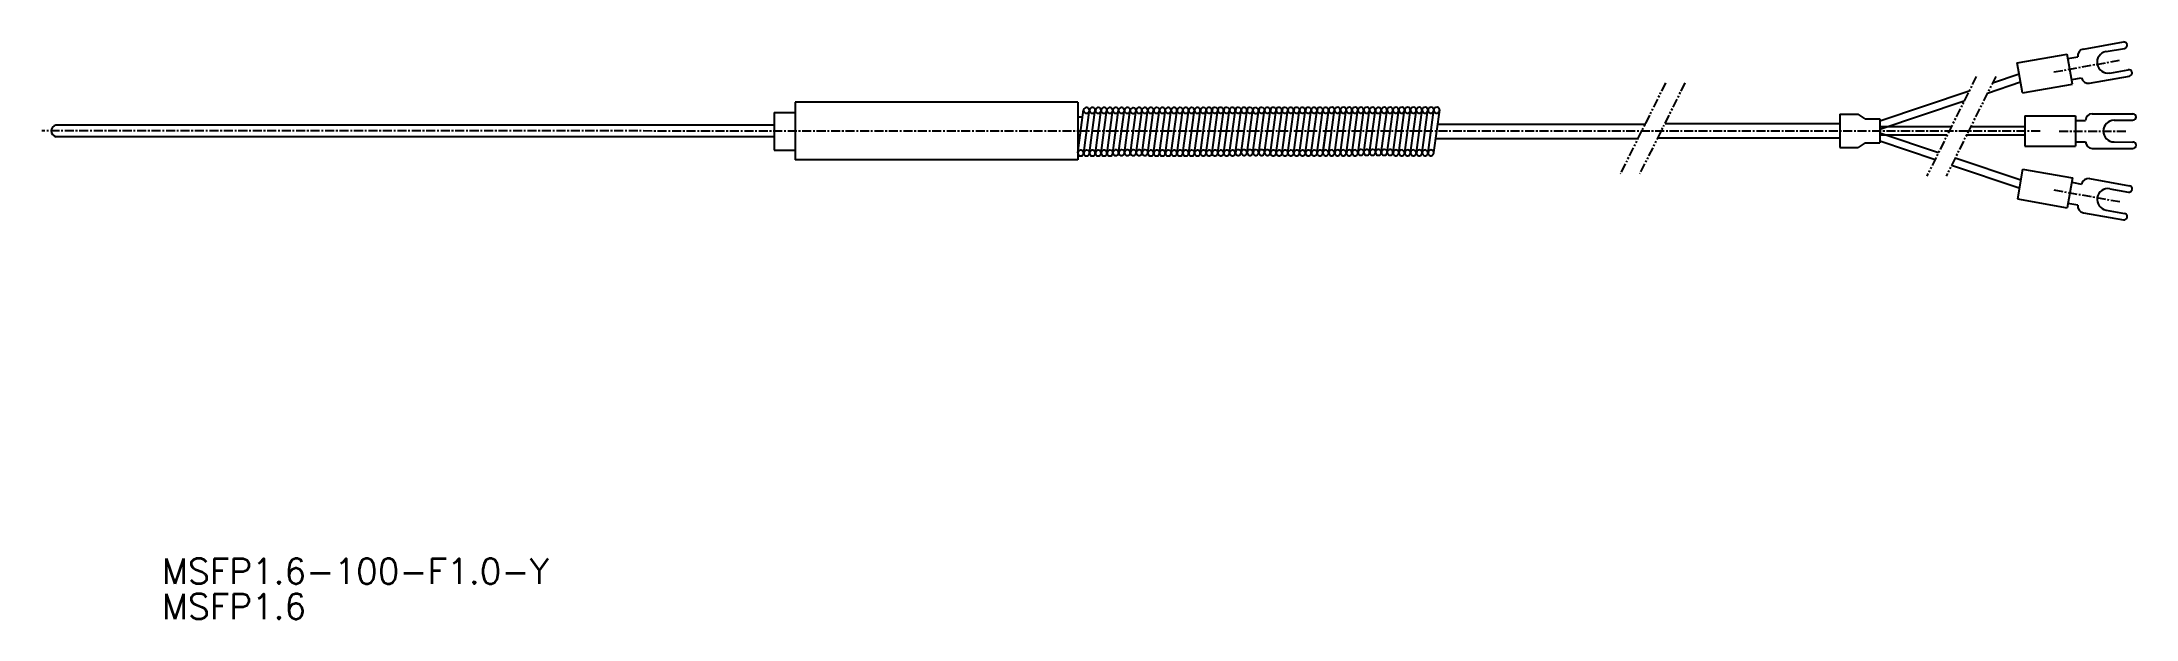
# Model space of a CAD drawing. Extents: x 29 to 319, y 560 to 640.
import ezdxf

# ---------------------------------------------------------------- set-up
doc = ezdxf.new("R2010")
doc.units = 0
doc.linetypes.add('CENTER', pattern=[2, 1.25, -0.25, 0.25, -0.25])
doc.linetypes.add('PHANTOM', pattern=[2.5, 1.25, -0.25, 0.25, -0.25, 0.25, -0.25])
doc.layers.get('0').update_dxf_attribs({"linetype": 'CONTINUOUS'})
doc.layers.add('CENTER', color=1, linetype='CENTER')
doc.styles.get("Standard").update_dxf_attribs({"font": 'txt.shx', "bigfont": 'bigfont.shx'})

msp = doc.modelspace()

# ---------------------------------------------------------------- linework, layer by layer
at = {"color": 7, "linetype": 'CONTINUOUS'}
for p, q in [((302.51, 637.23), (309.4, 638.45)), ((310.14, 634.32), (309.4, 638.45)), ((309.51, 637.83), (310.89, 638.08)), ((311.65, 639.15), (317.18, 640.13)), ((314.78, 638.8), (317.34, 639.25)), ((298.38, 633.07), (302.97, 634.61)), ((299.08, 634.47), (302.78, 635.72)), ((303.24, 633.1), (302.51, 637.23)), ((310.03, 634.94), (311.4, 635.18)), ((312.48, 634.43), (318.02, 635.41)), ((315.3, 635.84), (317.86, 636.29)), ((283.51, 629.21), (295.85, 633.38)), ((283.51, 628.07), (295.16, 631.99)), ((303.24, 633.1), (310.14, 634.32)), ((172.55, 624.83), (173.35, 630.73)), ((172.56, 629.78), (173.23, 629.78)), ((173.36, 624.83), (174.16, 630.73)), ((174.17, 624.83), (174.97, 630.73)), ((174.98, 624.83), (175.78, 630.73)), ((175.78, 624.83), (176.58, 630.73)), ((176.59, 624.83), (177.39, 630.73)), ((177.4, 624.83), (178.2, 630.73)), ((178.24, 625.1), (179.01, 630.73)), ((179.01, 624.83), (179.81, 630.73)), ((179.82, 624.83), (180.62, 630.73)), ((180.66, 625.1), (181.43, 630.73)), ((181.43, 624.83), (182.23, 630.73)), ((182.24, 624.83), (183.04, 630.73)), ((183.08, 625.1), (183.85, 630.73)), ((183.86, 624.83), (184.66, 630.73)), ((184.66, 624.83), (185.46, 630.73)), ((185.47, 624.83), (186.27, 630.73)), ((186.28, 624.83), (187.08, 630.73)), ((187.09, 624.83), (187.89, 630.73)), ((187.89, 624.83), (188.69, 630.73)), ((188.7, 624.83), (189.5, 630.73)), ((189.51, 624.85), (190.31, 630.75)), ((189.51, 624.83), (190.31, 630.73)), ((190.32, 624.85), (191.12, 630.75)), ((191.13, 624.85), (191.93, 630.75)), ((191.93, 624.85), (192.73, 630.75)), ((192.74, 624.85), (193.54, 630.75)), ((193.55, 624.85), (194.35, 630.75)), ((194.35, 624.85), (195.15, 630.75)), ((195.2, 625.11), (195.96, 630.75)), ((195.97, 624.85), (196.77, 630.75)), ((196.78, 624.85), (197.58, 630.75)), ((197.62, 625.11), (198.38, 630.75)), ((198.39, 624.85), (199.19, 630.75)), ((199.2, 624.85), (200, 630.75)), ((200.04, 625.11), (200.8, 630.75)), ((200.81, 624.85), (201.61, 630.75)), ((201.62, 624.85), (202.42, 630.75)), ((202.43, 624.85), (203.23, 630.75)), ((203.23, 624.85), (204.03, 630.75)), ((204.04, 624.85), (204.84, 630.75)), ((204.85, 624.85), (205.65, 630.75)), ((205.66, 624.85), (206.46, 630.75)), ((206.46, 624.85), (207.26, 630.75)), ((206.47, 624.86), (207.27, 630.76)), ((207.27, 624.86), (208.07, 630.76)), ((208.08, 624.86), (208.88, 630.76)), ((208.89, 624.86), (209.69, 630.76)), ((209.7, 624.86), (210.5, 630.76)), ((210.5, 624.86), (211.3, 630.76)), ((211.31, 624.86), (212.11, 630.76)), ((212.15, 625.13), (212.92, 630.76)), ((212.92, 624.86), (213.72, 630.76)), ((213.73, 624.86), (214.53, 630.76)), ((214.58, 625.13), (215.34, 630.76)), ((215.35, 624.87), (216.15, 630.77)), ((216.15, 624.87), (216.95, 630.77)), ((217, 625.13), (217.76, 630.77)), ((217.77, 624.86), (218.57, 630.76)), ((218.58, 624.86), (219.38, 630.76)), ((219.38, 624.86), (220.18, 630.76)), ((220.19, 624.86), (220.99, 630.76)), ((221, 624.86), (221.8, 630.76)), ((221.81, 624.86), (222.61, 630.76)), ((283.48, 629.5), (283.48, 626.17)), ((303.54, 629.93), (303.54, 625.73)), ((303.54, 629.93), (310.54, 629.92)), ((310.54, 629.92), (310.54, 625.72)), ((310.54, 629.29), (311.94, 629.29)), ((312.88, 630.22), (318.5, 630.21)), ((315.9, 629.32), (318.5, 629.31)), ((172.56, 625.78), (172.68, 625.78)), ((189.51, 625.8), (189.64, 625.8)), ((293.36, 628.38), (283.48, 628.38)), ((292.81, 627.27), (283.48, 627.27)), ((283.51, 627.59), (291.62, 624.87)), ((283.51, 626.46), (291.13, 623.88)), ((303.54, 627.27), (295.49, 627.27)), ((303.54, 628.38), (296.05, 628.38)), ((310.54, 626.35), (311.94, 626.35)), ((315.89, 626.31), (318.49, 626.3)), ((293.42, 623.11), (302.78, 619.95)), ((293.92, 624.1), (302.98, 621.06)), ((303.54, 625.73), (310.54, 625.72)), ((312.87, 625.42), (318.49, 625.41)), ((303.24, 622.57), (302.52, 618.44)), ((303.24, 622.57), (310.14, 621.36)), ((310.14, 621.36), (309.41, 617.22)), ((310.03, 620.74), (311.41, 620.49)), ((312.49, 621.25), (318.02, 620.27)), ((302.52, 618.44), (309.41, 617.22)), ((309.52, 617.84), (310.9, 617.6)), ((315.31, 619.84), (317.87, 619.39)), ((311.65, 616.52), (317.19, 615.55)), ((314.79, 616.88), (317.34, 616.43))]:
    msp.add_line(p, q, dxfattribs=at)
at = {"color": 3, "linetype": 'PHANTOM'}
for p, q in [((253.84, 634.47), (247.59, 621.9)), ((256.53, 634.47), (250.27, 621.9)), ((296.84, 635.36), (289.99, 621.6)), ((299.52, 635.36), (292.67, 621.6))]:
    msp.add_line(p, q, dxfattribs=at)
at = {"linetype": 'CONTINUOUS'}
for p, q in [((133.44, 631.83), (133.44, 623.83)), ((172.56, 631.82), (133.44, 631.83)), ((172.56, 631.82), (172.56, 623.82)), ((130.56, 630.38), (133.44, 630.38)), ((130.56, 630.38), (130.56, 625.18)), ((222.34, 628.78), (251.12, 628.78)), ((277.98, 628.83), (253.82, 628.83)), ((277.98, 630.14), (280.51, 630.14)), ((277.98, 630.14), (277.98, 625.53)), ((281.48, 629.5), (280.51, 630.14)), ((281.48, 629.5), (283.48, 629.5)), ((130.56, 628.63), (31.18, 628.63)), ((130.56, 627.03), (31.18, 627.03)), ((222.07, 626.78), (250.12, 626.78)), ((277.98, 626.83), (252.83, 626.83)), ((281.48, 626.17), (280.51, 625.53)), ((281.48, 626.17), (283.48, 626.17)), ((130.56, 625.18), (133.44, 625.18)), ((172.56, 623.82), (133.44, 623.83)), ((277.98, 625.53), (280.51, 625.53))]:
    msp.add_line(p, q, dxfattribs=at)
at = {"color": 7, "linetype": 'CONTINUOUS'}
for centre, radius, start, end in [((311.81, 638.24), 0.931, 100.0252, 189.8102), ((315.04, 637.32), 1.5, 100.0252, 280.0252), ((317.26, 639.69), 0.446, 280.0252, 100.0252), ((312.32, 635.35), 0.931, 190.2402, 280.0252), ((317.94, 635.85), 0.446, 280.0252, 100.0252), ((173.75, 630.68), 0.4, 352.278, 172.278), ((173.75, 630.68), 0.4, 172.278, 352.278), ((174.56, 630.68), 0.4, 352.278, 172.278), ((174.56, 630.68), 0.4, 172.278, 352.278), ((175.37, 630.68), 0.4, 352.278, 172.278), ((175.37, 630.68), 0.4, 172.278, 352.278), ((176.17, 630.68), 0.4, 172.278, 352.278), ((176.17, 630.68), 0.4, 352.278, 172.278), ((176.98, 630.68), 0.4, 352.278, 172.278), ((176.98, 630.68), 0.4, 172.278, 352.278), ((177.79, 630.68), 0.4, 352.278, 172.278), ((177.79, 630.68), 0.4, 172.278, 352.278), ((178.59, 630.68), 0.4, 172.278, 352.278), ((178.59, 630.68), 0.4, 352.278, 172.278), ((179.4, 630.68), 0.4, 172.278, 352.278), ((179.4, 630.68), 0.4, 352.278, 172.278), ((180.21, 630.64), 0.4, 352.278, 172.278), ((180.21, 630.64), 0.4, 172.278, 352.278), ((181.02, 630.68), 0.4, 352.278, 172.278), ((181.02, 630.68), 0.4, 172.278, 352.278), ((181.82, 630.68), 0.4, 172.278, 352.278), ((181.82, 630.68), 0.4, 352.278, 172.278), ((182.63, 630.68), 0.4, 352.278, 172.278), ((182.63, 630.68), 0.4, 172.278, 352.278), ((183.44, 630.68), 0.4, 352.278, 172.278), ((183.44, 630.68), 0.4, 172.278, 352.278), ((184.25, 630.68), 0.4, 352.278, 172.278), ((184.25, 630.68), 0.4, 172.278, 352.278), ((185.05, 630.68), 0.4, 172.278, 352.278), ((185.05, 630.68), 0.4, 352.278, 172.278), ((185.86, 630.68), 0.4, 352.278, 172.278), ((185.86, 630.68), 0.4, 172.278, 352.278), ((186.67, 630.68), 0.4, 352.278, 172.278), ((186.67, 630.68), 0.4, 172.278, 352.278), ((187.48, 630.68), 0.4, 352.278, 172.278), ((187.48, 630.68), 0.4, 172.278, 352.278), ((188.28, 630.68), 0.4, 172.278, 352.278), ((188.28, 630.68), 0.4, 352.278, 172.278), ((189.09, 630.68), 0.4, 352.278, 172.278), ((189.09, 630.68), 0.4, 172.278, 352.278), ((189.9, 630.68), 0.4, 352.278, 172.278), ((189.9, 630.68), 0.4, 172.278, 352.278), ((190.71, 630.69), 0.4, 352.278, 172.278), ((190.71, 630.69), 0.4, 172.278, 352.278), ((191.51, 630.69), 0.4, 172.278, 352.278), ((191.51, 630.69), 0.4, 352.278, 172.278), ((192.32, 630.69), 0.4, 352.278, 172.278), ((192.32, 630.69), 0.4, 172.278, 352.278), ((193.13, 630.69), 0.4, 352.278, 172.278), ((193.13, 630.69), 0.4, 172.278, 352.278), ((193.94, 630.69), 0.4, 352.278, 172.278), ((193.94, 630.69), 0.4, 172.278, 352.278), ((194.74, 630.69), 0.4, 172.278, 352.278), ((194.74, 630.69), 0.4, 352.278, 172.278), ((195.55, 630.69), 0.4, 352.278, 172.278), ((195.55, 630.69), 0.4, 172.278, 352.278), ((196.36, 630.69), 0.4, 352.278, 172.278), ((196.36, 630.69), 0.4, 172.278, 352.278), ((197.16, 630.66), 0.4, 172.278, 352.278), ((197.16, 630.66), 0.4, 352.278, 172.278), ((197.97, 630.69), 0.4, 172.278, 352.278), ((197.97, 630.69), 0.4, 352.278, 172.278), ((198.78, 630.69), 0.4, 352.278, 172.278), ((198.78, 630.69), 0.4, 172.278, 352.278), ((199.59, 630.69), 0.4, 352.278, 172.278), ((199.59, 630.69), 0.4, 172.278, 352.278), ((200.39, 630.69), 0.4, 172.278, 352.278), ((200.39, 630.69), 0.4, 352.278, 172.278), ((201.2, 630.69), 0.4, 352.278, 172.278), ((201.2, 630.69), 0.4, 172.278, 352.278), ((202.01, 630.69), 0.4, 352.278, 172.278), ((202.01, 630.69), 0.4, 172.278, 352.278), ((202.82, 630.69), 0.4, 352.278, 172.278), ((202.82, 630.69), 0.4, 172.278, 352.278), ((203.62, 630.69), 0.4, 172.278, 352.278), ((203.62, 630.69), 0.4, 352.278, 172.278), ((204.43, 630.69), 0.4, 352.278, 172.278), ((204.43, 630.69), 0.4, 172.278, 352.278), ((205.24, 630.69), 0.4, 352.278, 172.278), ((205.24, 630.69), 0.4, 172.278, 352.278), ((206.05, 630.69), 0.4, 352.278, 172.278), ((206.05, 630.69), 0.4, 172.278, 352.278), ((206.85, 630.69), 0.4, 172.278, 352.278), ((206.85, 630.69), 0.4, 352.278, 172.278), ((207.66, 630.71), 0.4, 172.278, 352.278), ((207.66, 630.71), 0.4, 352.278, 172.278), ((208.47, 630.71), 0.4, 352.278, 172.278), ((208.47, 630.71), 0.4, 172.278, 352.278), ((209.28, 630.71), 0.4, 352.278, 172.278), ((209.28, 630.71), 0.4, 172.278, 352.278), ((210.08, 630.71), 0.4, 172.278, 352.278), ((210.08, 630.71), 0.4, 352.278, 172.278), ((210.89, 630.71), 0.4, 172.278, 352.278), ((210.89, 630.71), 0.4, 352.278, 172.278), ((211.7, 630.71), 0.4, 352.278, 172.278), ((211.7, 630.71), 0.4, 172.278, 352.278), ((212.51, 630.71), 0.4, 352.278, 172.278), ((212.51, 630.71), 0.4, 172.278, 352.278), ((213.31, 630.71), 0.4, 172.278, 352.278), ((213.31, 630.71), 0.4, 352.278, 172.278), ((214.12, 630.67), 0.4, 352.278, 172.278), ((214.12, 630.67), 0.4, 172.278, 352.278), ((214.93, 630.71), 0.4, 352.278, 172.278), ((214.93, 630.71), 0.4, 172.278, 352.278), ((215.74, 630.71), 0.4, 352.278, 172.278), ((215.74, 630.71), 0.4, 172.278, 352.278), ((216.54, 630.71), 0.4, 172.278, 352.278), ((216.54, 630.71), 0.4, 352.278, 172.278), ((217.35, 630.71), 0.4, 352.278, 172.278), ((217.35, 630.71), 0.4, 172.278, 352.278), ((218.16, 630.71), 0.4, 352.278, 172.278), ((218.16, 630.71), 0.4, 172.278, 352.278), ((218.97, 630.71), 0.4, 352.278, 172.278), ((218.97, 630.71), 0.4, 172.278, 352.278), ((219.77, 630.71), 0.4, 172.278, 352.278), ((219.77, 630.71), 0.4, 352.278, 172.278), ((220.58, 630.71), 0.4, 352.278, 172.278), ((220.58, 630.71), 0.4, 172.278, 352.278), ((221.39, 630.71), 0.4, 352.278, 172.278), ((221.39, 630.71), 0.4, 172.278, 352.278), ((222.19, 630.71), 0.4, 172.278, 352.278), ((222.19, 630.71), 0.4, 352.278, 172.278), ((312.87, 629.28), 0.931, 89.9144, 179.6994), ((315.9, 627.81), 1.5, 89.9144, 269.9144), ((318.5, 629.76), 0.446, 269.9144, 89.9144), ((312.87, 626.35), 0.931, 180.1294, 269.9144), ((318.49, 625.86), 0.446, 269.9144, 89.9144), ((172.95, 624.78), 0.4, 352.278, 172.278), ((172.95, 624.78), 0.4, 172.278, 352.278), ((173.76, 624.78), 0.4, 352.278, 172.278), ((173.76, 624.78), 0.4, 172.278, 352.278), ((174.57, 624.78), 0.4, 352.278, 172.278), ((174.57, 624.78), 0.4, 172.278, 352.278), ((175.37, 624.78), 0.4, 172.278, 352.278), ((175.37, 624.78), 0.4, 352.278, 172.278), ((176.18, 624.78), 0.4, 352.278, 172.278), ((176.18, 624.78), 0.4, 172.278, 352.278), ((176.99, 624.78), 0.4, 352.278, 172.278), ((176.99, 624.78), 0.4, 172.278, 352.278), ((177.8, 624.83), 0.4, 352.278, 172.278), ((177.8, 624.83), 0.4, 172.278, 352.278), ((178.6, 624.83), 0.4, 172.278, 352.278), ((178.6, 624.83), 0.4, 352.278, 172.278), ((179.41, 624.83), 0.4, 172.278, 352.278), ((179.41, 624.83), 0.4, 352.278, 172.278), ((180.22, 624.83), 0.4, 352.278, 172.278), ((180.22, 624.83), 0.4, 172.278, 352.278), ((181.03, 624.83), 0.4, 352.278, 172.278), ((181.03, 624.83), 0.4, 172.278, 352.278), ((181.83, 624.83), 0.4, 172.278, 352.278), ((181.83, 624.83), 0.4, 352.278, 172.278), ((182.64, 624.78), 0.4, 352.278, 172.278), ((182.64, 624.78), 0.4, 172.278, 352.278), ((183.45, 624.78), 0.4, 352.278, 172.278), ((183.45, 624.78), 0.4, 172.278, 352.278), ((184.25, 624.78), 0.4, 172.278, 352.278), ((184.25, 624.78), 0.4, 352.278, 172.278), ((185.06, 624.78), 0.4, 352.278, 172.278), ((185.06, 624.78), 0.4, 172.278, 352.278), ((185.87, 624.78), 0.4, 352.278, 172.278), ((185.87, 624.78), 0.4, 172.278, 352.278), ((186.68, 624.78), 0.4, 352.278, 172.278), ((186.68, 624.78), 0.4, 172.278, 352.278), ((187.48, 624.78), 0.4, 172.278, 352.278), ((187.48, 624.78), 0.4, 352.278, 172.278), ((188.29, 624.78), 0.4, 352.278, 172.278), ((188.29, 624.78), 0.4, 172.278, 352.278), ((189.1, 624.78), 0.4, 352.278, 172.278), ((189.1, 624.78), 0.4, 172.278, 352.278), ((189.91, 624.79), 0.4, 352.278, 172.278), ((189.91, 624.79), 0.4, 172.278, 352.278), ((190.71, 624.79), 0.4, 172.278, 352.278), ((190.71, 624.79), 0.4, 352.278, 172.278), ((191.52, 624.79), 0.4, 352.278, 172.278), ((191.52, 624.79), 0.4, 172.278, 352.278), ((192.33, 624.79), 0.4, 352.278, 172.278), ((192.33, 624.79), 0.4, 172.278, 352.278), ((193.14, 624.79), 0.4, 352.278, 172.278), ((193.14, 624.79), 0.4, 172.278, 352.278), ((193.94, 624.79), 0.4, 172.278, 352.278), ((193.94, 624.79), 0.4, 352.278, 172.278), ((194.75, 624.85), 0.4, 172.278, 352.278), ((194.75, 624.85), 0.4, 352.278, 172.278), ((195.56, 624.85), 0.4, 352.278, 172.278), ((195.56, 624.85), 0.4, 172.278, 352.278), ((196.37, 624.85), 0.4, 352.278, 172.278), ((196.37, 624.85), 0.4, 172.278, 352.278), ((197.18, 624.85), 0.4, 352.278, 172.278), ((197.18, 624.85), 0.4, 172.278, 352.278), ((197.98, 624.85), 0.4, 172.278, 352.278), ((197.98, 624.85), 0.4, 352.278, 172.278), ((198.79, 624.85), 0.4, 352.278, 172.278), ((198.79, 624.85), 0.4, 172.278, 352.278), ((199.59, 624.79), 0.4, 172.278, 352.278), ((199.59, 624.79), 0.4, 352.278, 172.278), ((200.4, 624.79), 0.4, 352.278, 172.278), ((200.4, 624.79), 0.4, 172.278, 352.278), ((201.21, 624.79), 0.4, 352.278, 172.278), ((201.21, 624.79), 0.4, 172.278, 352.278), ((202.02, 624.79), 0.4, 352.278, 172.278), ((202.02, 624.79), 0.4, 172.278, 352.278), ((202.82, 624.79), 0.4, 172.278, 352.278), ((202.82, 624.79), 0.4, 352.278, 172.278), ((203.63, 624.79), 0.4, 352.278, 172.278), ((203.63, 624.79), 0.4, 172.278, 352.278), ((204.44, 624.79), 0.4, 352.278, 172.278), ((204.44, 624.79), 0.4, 172.278, 352.278), ((205.25, 624.79), 0.4, 352.278, 172.278), ((205.25, 624.79), 0.4, 172.278, 352.278), ((206.05, 624.79), 0.4, 172.278, 352.278), ((206.05, 624.79), 0.4, 352.278, 172.278), ((206.86, 624.81), 0.4, 172.278, 352.278), ((206.86, 624.81), 0.4, 352.278, 172.278), ((207.67, 624.81), 0.4, 352.278, 172.278), ((207.67, 624.81), 0.4, 172.278, 352.278), ((208.48, 624.81), 0.4, 352.278, 172.278), ((208.48, 624.81), 0.4, 172.278, 352.278), ((209.28, 624.81), 0.4, 172.278, 352.278), ((209.28, 624.81), 0.4, 352.278, 172.278), ((210.09, 624.81), 0.4, 172.278, 352.278), ((210.09, 624.81), 0.4, 352.278, 172.278), ((210.9, 624.81), 0.4, 352.278, 172.278), ((210.9, 624.81), 0.4, 172.278, 352.278), ((211.71, 624.87), 0.4, 352.278, 172.278), ((211.71, 624.87), 0.4, 172.278, 352.278), ((212.52, 624.87), 0.4, 352.278, 172.278), ((212.52, 624.87), 0.4, 172.278, 352.278), ((213.32, 624.87), 0.4, 172.278, 352.278), ((213.32, 624.87), 0.4, 352.278, 172.278), ((214.13, 624.87), 0.4, 172.278, 352.278), ((214.13, 624.87), 0.4, 352.278, 172.278), ((214.94, 624.87), 0.4, 352.278, 172.278), ((214.94, 624.87), 0.4, 172.278, 352.278), ((215.75, 624.87), 0.4, 352.278, 172.278), ((215.75, 624.87), 0.4, 172.278, 352.278), ((216.55, 624.81), 0.4, 352.278, 172.278), ((216.55, 624.81), 0.4, 172.278, 352.278), ((217.36, 624.81), 0.4, 352.278, 172.278), ((217.36, 624.81), 0.4, 172.278, 352.278), ((218.17, 624.81), 0.4, 352.278, 172.278), ((218.17, 624.81), 0.4, 172.278, 352.278), ((218.97, 624.81), 0.4, 172.278, 352.278), ((218.97, 624.81), 0.4, 352.278, 172.278), ((219.78, 624.81), 0.4, 352.278, 172.278), ((219.78, 624.81), 0.4, 172.278, 352.278), ((220.59, 624.81), 0.4, 352.278, 172.278), ((220.59, 624.81), 0.4, 172.278, 352.278), ((221.39, 624.81), 0.4, 172.278, 352.278), ((221.39, 624.81), 0.4, 352.278, 172.278), ((312.32, 620.33), 0.931, 80, 169.785), ((317.95, 619.83), 0.446, 260, 80), ((311.81, 617.44), 0.931, 170.215, 260), ((315.05, 618.36), 1.5, 80, 260), ((317.27, 615.99), 0.446, 260, 80)]:
    msp.add_arc(centre, radius, start, end, dxfattribs=at)
at = {"linetype": 'CONTINUOUS'}
msp.add_arc((31.38, 627.83), 0.825, 104.1683, 255.8317, dxfattribs=at)
at = {"layer": 'CENTER', "color": 1, "linetype": 'CENTER'}
for p, q in [((307.56, 635.99), (316.8, 637.63)), ((305.67, 627.82), (29.25, 627.83)), ((308.29, 627.82), (317.68, 627.81)), ((307.56, 619.68), (316.8, 618.05))]:
    msp.add_line(p, q, dxfattribs=at)

# ---------------------------------------------------------------- texts
at = {"color": 7, "linetype": 'CONTINUOUS'}
for s, p in [('MSFP1.6-100-F1.0-Y', (45.86, 565.24)), ('MSFP1.6', (45.86, 560.37))]:
    msp.add_text(s, height=3.5, dxfattribs=at).set_placement(p)

doc.saveas('drawing.dxf')
